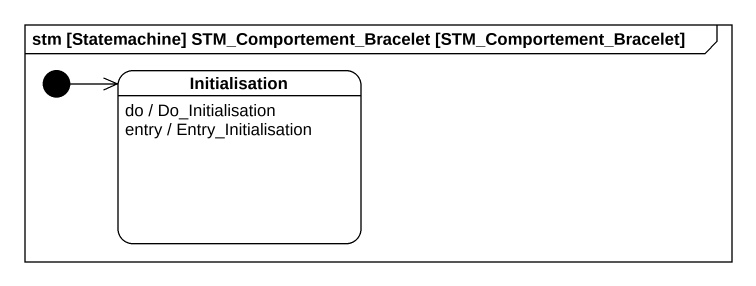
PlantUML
@startuml
mainframe stm [Statemachine] STM_Comportement_Bracelet [STM_Comportement_Bracelet]
hide empty description
state Initialisation
Initialisation : do / Do_Initialisation
Initialisation : entry / Entry_Initialisation
[*] -right-> Initialisation
@enduml
